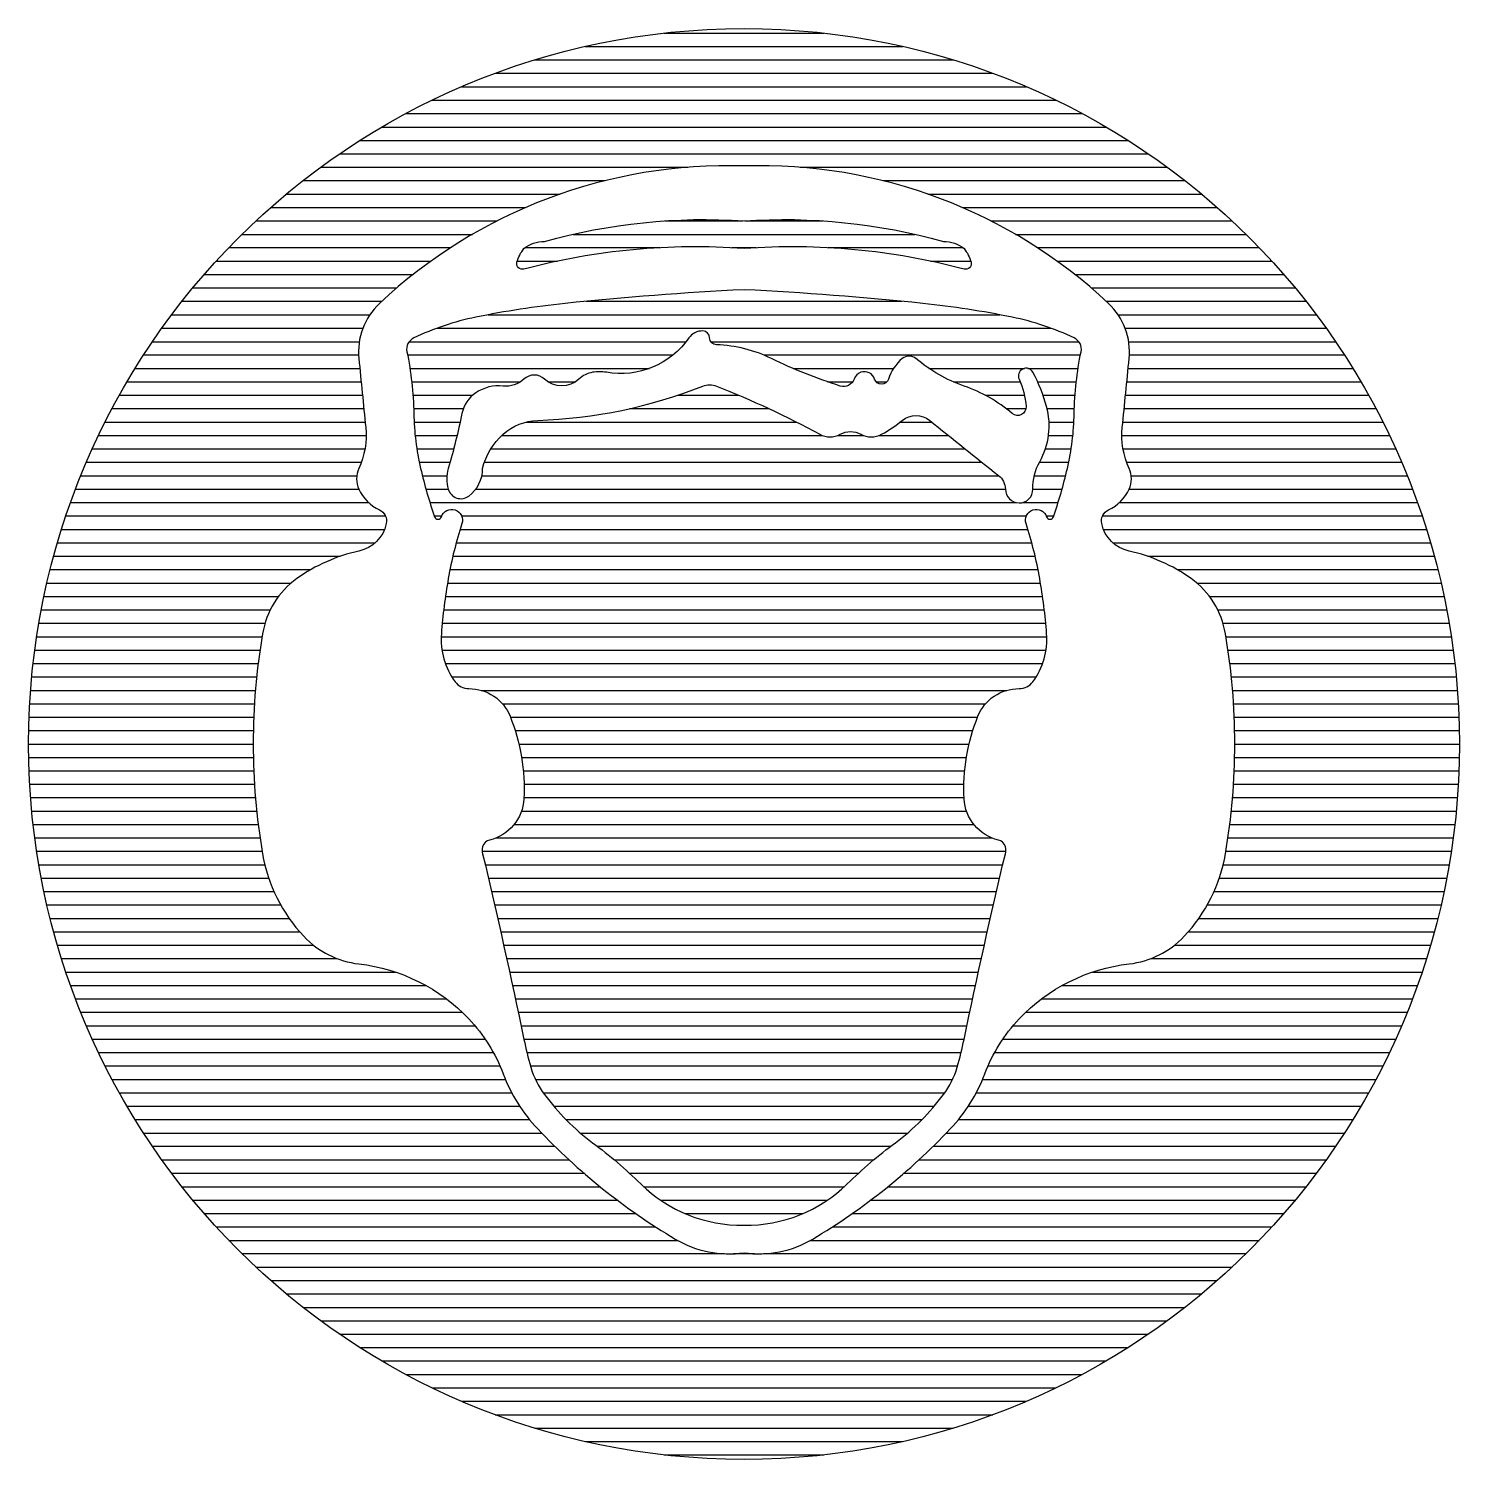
# Model space of a CAD drawing. Header units: millimetres. Extents: x -3 to 2253, y -3 to 1300.
# Drawn here: x 1500 to 1510, y 400 to 410 of the extents above; entities that cross this region are included whole.
import ezdxf

# ---------------------------------------------------------------- set-up
doc = ezdxf.new("R2010")
doc.units = ezdxf.units.MM
doc.layers.add('CYAN', color=4, linetype='Continuous')
doc.layers.add('VEILIG', color=7, linetype='Continuous')

# ---------------------------------------------------------------- blocks, each defined once
blk = doc.blocks.new('*X348')
at = {"color": 0}
for p, q in [((39.442, 37.969), (40.558, 37.969)), ((38.889, 37.875), (41.111, 37.875)), ((38.537, 37.781), (41.463, 37.781)), ((38.26, 37.688), (41.74, 37.688)), ((37.821, 37.5), (42.179, 37.5)), ((38.026, 37.594), (41.974, 37.594)), ((37.637, 37.406), (42.363, 37.406)), ((37.47, 37.312), (42.53, 37.312)), ((37.316, 37.219), (42.684, 37.219)), ((37.174, 37.125), (42.826, 37.125)), ((37.042, 37.031), (39.608, 37.031)), ((40.392, 37.031), (42.958, 37.031)), ((36.918, 36.938), (39.03, 36.938)), ((40.97, 36.938), (43.082, 36.938)), ((36.802, 36.844), (38.715, 36.844)), ((41.285, 36.844), (43.198, 36.844)), ((36.693, 36.75), (38.474, 36.75)), ((41.526, 36.75), (43.307, 36.75)), ((36.589, 36.656), (38.275, 36.656)), ((39.449, 36.656), (39.993, 36.656)), ((40.007, 36.656), (40.551, 36.656)), ((41.725, 36.656), (43.411, 36.656)), ((36.492, 36.562), (38.102, 36.562)), ((38.806, 36.562), (41.194, 36.562)), ((41.898, 36.562), (43.508, 36.562)), ((36.399, 36.469), (37.95, 36.469)), ((38.468, 36.469), (39.411, 36.469)), ((39.916, 36.469), (40.084, 36.469)), ((40.589, 36.469), (41.532, 36.469)), ((42.05, 36.469), (43.601, 36.469)), ((36.311, 36.375), (37.812, 36.375)), ((38.416, 36.375), (38.697, 36.375)), ((41.303, 36.375), (41.584, 36.375)), ((42.188, 36.375), (43.689, 36.375)), ((36.227, 36.281), (37.687, 36.281)), ((42.313, 36.281), (43.773, 36.281)), ((36.148, 36.188), (37.573, 36.188)), ((42.427, 36.188), (43.852, 36.188)), ((36, 36), (37.385, 36)), ((36.072, 36.094), (37.468, 36.094)), ((38.213, 36), (41.787, 36)), ((38.898, 36.094), (41.102, 36.094)), ((42.532, 36.094), (43.928, 36.094)), ((42.615, 36), (44, 36)), ((35.931, 35.906), (37.336, 35.906)), ((37.855, 35.906), (42.145, 35.906)), ((42.664, 35.906), (44.069, 35.906)), ((35.866, 35.812), (37.311, 35.812)), ((37.66, 35.812), (39.596, 35.812)), ((39.768, 35.812), (42.34, 35.812)), ((42.689, 35.812), (44.134, 35.812)), ((35.804, 35.719), (37.306, 35.719)), ((37.649, 35.719), (39.504, 35.719)), ((40.138, 35.719), (42.351, 35.719)), ((42.694, 35.719), (44.196, 35.719)), ((35.744, 35.625), (37.315, 35.625)), ((37.665, 35.625), (39.339, 35.625)), ((40.343, 35.625), (41.045, 35.625)), ((41.293, 35.625), (41.96, 35.625)), ((41.984, 35.625), (42.335, 35.625)), ((42.685, 35.625), (44.256, 35.625)), ((35.688, 35.531), (37.324, 35.531)), ((37.678, 35.531), (38.438, 35.531)), ((38.63, 35.531), (38.822, 35.531)), ((40.584, 35.531), (40.76, 35.531)), ((40.924, 35.531), (40.999, 35.531)), ((41.464, 35.531), (41.931, 35.531)), ((42.052, 35.531), (42.322, 35.531)), ((42.676, 35.531), (44.312, 35.531)), ((35.634, 35.438), (37.333, 35.438)), ((37.686, 35.438), (38.104, 35.438)), ((39.536, 35.438), (39.964, 35.438)), ((41.686, 35.438), (41.96, 35.438)), ((42.09, 35.438), (42.314, 35.438)), ((42.667, 35.438), (44.366, 35.438)), ((35.583, 35.344), (37.343, 35.344)), ((37.691, 35.344), (38.039, 35.344)), ((39.2, 35.344), (40.174, 35.344)), ((41.832, 35.344), (41.97, 35.344)), ((42.119, 35.344), (42.309, 35.344)), ((42.657, 35.344), (44.417, 35.344)), ((35.535, 35.25), (37.352, 35.25)), ((37.694, 35.25), (38.016, 35.25)), ((38.476, 35.25), (40.367, 35.25)), ((41.091, 35.25), (41.312, 35.25)), ((42.133, 35.25), (42.306, 35.25)), ((42.648, 35.25), (44.465, 35.25)), ((35.489, 35.156), (37.359, 35.156)), ((37.702, 35.156), (37.994, 35.156)), ((38.307, 35.156), (40.549, 35.156)), ((40.653, 35.156), (40.838, 35.156)), ((40.941, 35.156), (41.428, 35.156)), ((42.129, 35.156), (42.298, 35.156)), ((42.641, 35.156), (44.511, 35.156)), ((35.445, 35.062), (37.35, 35.062)), ((37.714, 35.062), (37.971, 35.062)), ((38.231, 35.062), (41.545, 35.062)), ((42.107, 35.062), (42.286, 35.062)), ((42.65, 35.062), (44.555, 35.062)), ((35.404, 34.969), (37.326, 34.969)), ((37.731, 34.969), (37.945, 34.969)), ((38.186, 34.969), (41.663, 34.969)), ((42.065, 34.969), (42.269, 34.969)), ((42.674, 34.969), (44.596, 34.969)), ((35.365, 34.875), (37.293, 34.875)), ((37.752, 34.875), (37.923, 34.875)), ((38.168, 34.875), (41.781, 34.875)), ((42.029, 34.875), (42.248, 34.875)), ((42.707, 34.875), (44.635, 34.875)), ((35.328, 34.781), (37.307, 34.781)), ((37.777, 34.781), (37.933, 34.781)), ((38.125, 34.781), (41.827, 34.781)), ((42.019, 34.781), (42.223, 34.781)), ((42.693, 34.781), (44.672, 34.781)), ((35.293, 34.688), (37.375, 34.688)), ((37.805, 34.688), (41.902, 34.688)), ((41.949, 34.688), (42.195, 34.688)), ((42.625, 34.688), (44.707, 34.688)), ((35.23, 34.5), (37.488, 34.5)), ((35.261, 34.594), (37.494, 34.594)), ((37.835, 34.594), (37.887, 34.594)), ((38.016, 34.5), (41.984, 34.5)), ((38.027, 34.594), (41.973, 34.594)), ((42.113, 34.594), (42.165, 34.594)), ((42.506, 34.594), (44.739, 34.594)), ((42.512, 34.5), (44.77, 34.5)), ((35.202, 34.406), (37.422, 34.406)), ((37.989, 34.406), (42.011, 34.406)), ((42.578, 34.406), (44.798, 34.406)), ((35.175, 34.312), (37.179, 34.312)), ((37.965, 34.312), (42.035, 34.312)), ((42.821, 34.312), (44.825, 34.312)), ((35.151, 34.219), (36.973, 34.219)), ((37.944, 34.219), (42.056, 34.219)), ((43.027, 34.219), (44.849, 34.219)), ((35.128, 34.125), (36.836, 34.125)), ((37.927, 34.125), (42.073, 34.125)), ((43.164, 34.125), (44.872, 34.125)), ((35.108, 34.031), (36.747, 34.031)), ((37.913, 34.031), (42.087, 34.031)), ((43.253, 34.031), (44.892, 34.031)), ((35.089, 33.938), (36.689, 33.938)), ((37.901, 33.938), (42.099, 33.938)), ((43.311, 33.938), (44.911, 33.938)), ((35.072, 33.844), (36.652, 33.844)), ((37.891, 33.844), (42.109, 33.844)), ((43.348, 33.844), (44.928, 33.844)), ((35.057, 33.75), (36.631, 33.75)), ((37.883, 33.75), (42.117, 33.75)), ((43.369, 33.75), (44.943, 33.75)), ((35.043, 33.656), (36.616, 33.656)), ((37.889, 33.656), (42.111, 33.656)), ((43.384, 33.656), (44.957, 33.656)), ((35.032, 33.562), (36.604, 33.562)), ((37.913, 33.562), (42.087, 33.562)), ((43.396, 33.562), (44.968, 33.562)), ((35.022, 33.469), (36.593, 33.469)), ((37.958, 33.469), (42.042, 33.469)), ((43.407, 33.469), (44.978, 33.469)), ((35.014, 33.375), (36.585, 33.375)), ((38.164, 33.375), (41.836, 33.375)), ((43.415, 33.375), (44.986, 33.375)), ((35.008, 33.281), (36.578, 33.281)), ((38.312, 33.281), (41.688, 33.281)), ((43.422, 33.281), (44.992, 33.281)), ((35.004, 33.188), (36.573, 33.188)), ((38.368, 33.188), (41.632, 33.188)), ((43.427, 33.188), (44.996, 33.188)), ((35, 33), (36.569, 33)), ((35.001, 33.094), (36.57, 33.094)), ((38.401, 33.094), (41.599, 33.094)), ((38.427, 33), (41.573, 33)), ((43.43, 33.094), (44.999, 33.094)), ((43.431, 33), (45, 33)), ((35.001, 32.906), (36.57, 32.906)), ((38.446, 32.906), (41.554, 32.906)), ((43.43, 32.906), (44.999, 32.906)), ((35.004, 32.812), (36.573, 32.812)), ((38.458, 32.812), (41.542, 32.812)), ((43.427, 32.812), (44.996, 32.812)), ((35.008, 32.719), (36.578, 32.719)), ((38.463, 32.719), (41.537, 32.719)), ((43.422, 32.719), (44.992, 32.719)), ((35.014, 32.625), (36.585, 32.625)), ((38.462, 32.625), (41.538, 32.625)), ((43.415, 32.625), (44.986, 32.625)), ((35.022, 32.531), (36.594, 32.531)), ((38.445, 32.531), (41.555, 32.531)), ((43.406, 32.531), (44.978, 32.531)), ((35.032, 32.438), (36.604, 32.438)), ((38.393, 32.438), (41.607, 32.438)), ((43.396, 32.438), (44.968, 32.438)), ((35.043, 32.344), (36.617, 32.344)), ((38.267, 32.344), (41.733, 32.344)), ((43.383, 32.344), (44.957, 32.344)), ((35.057, 32.25), (36.632, 32.25)), ((38.17, 32.25), (41.83, 32.25)), ((43.368, 32.25), (44.943, 32.25)), ((35.072, 32.156), (36.65, 32.156)), ((38.191, 32.156), (41.809, 32.156)), ((43.35, 32.156), (44.928, 32.156)), ((35.089, 32.062), (36.678, 32.062)), ((38.213, 32.062), (41.787, 32.062)), ((43.322, 32.062), (44.911, 32.062)), ((35.108, 31.969), (36.714, 31.969)), ((38.235, 31.969), (41.765, 31.969)), ((43.286, 31.969), (44.892, 31.969)), ((35.128, 31.875), (36.761, 31.875)), ((38.257, 31.875), (41.743, 31.875)), ((43.239, 31.875), (44.872, 31.875)), ((35.151, 31.781), (36.821, 31.781)), ((38.278, 31.781), (41.722, 31.781)), ((43.179, 31.781), (44.849, 31.781)), ((35.175, 31.688), (36.894, 31.688)), ((38.299, 31.688), (41.701, 31.688)), ((43.106, 31.688), (44.825, 31.688)), ((35.202, 31.594), (36.991, 31.594)), ((35.23, 31.5), (37.157, 31.5)), ((38.32, 31.594), (41.68, 31.594)), ((38.341, 31.5), (41.659, 31.5)), ((42.843, 31.5), (44.77, 31.5)), ((43.009, 31.594), (44.798, 31.594)), ((35.261, 31.406), (37.564, 31.406)), ((38.361, 31.406), (41.639, 31.406)), ((42.436, 31.406), (44.739, 31.406)), ((35.293, 31.312), (37.776, 31.312)), ((38.382, 31.312), (41.618, 31.312)), ((42.224, 31.312), (44.707, 31.312)), ((35.328, 31.219), (37.92, 31.219)), ((38.402, 31.219), (41.598, 31.219)), ((42.08, 31.219), (44.672, 31.219)), ((35.365, 31.125), (38.031, 31.125)), ((38.422, 31.125), (41.578, 31.125)), ((41.969, 31.125), (44.635, 31.125)), ((35.404, 31.031), (38.12, 31.031)), ((38.441, 31.031), (41.559, 31.031)), ((41.88, 31.031), (44.596, 31.031)), ((35.445, 30.938), (38.191, 30.938)), ((38.461, 30.938), (41.539, 30.938)), ((41.809, 30.938), (44.555, 30.938)), ((35.489, 30.844), (38.249, 30.844)), ((38.482, 30.844), (41.518, 30.844)), ((41.751, 30.844), (44.511, 30.844)), ((35.535, 30.75), (38.295, 30.75)), ((38.507, 30.75), (41.493, 30.75)), ((41.705, 30.75), (44.465, 30.75)), ((35.583, 30.656), (38.332, 30.656)), ((38.542, 30.656), (41.458, 30.656)), ((41.668, 30.656), (44.417, 30.656)), ((35.634, 30.562), (38.377, 30.562)), ((38.597, 30.562), (41.403, 30.562)), ((41.623, 30.562), (44.366, 30.562)), ((35.688, 30.469), (38.432, 30.469)), ((38.67, 30.469), (41.33, 30.469)), ((41.568, 30.469), (44.312, 30.469)), ((35.744, 30.375), (38.5, 30.375)), ((38.756, 30.375), (41.244, 30.375)), ((41.5, 30.375), (44.256, 30.375)), ((35.804, 30.281), (38.585, 30.281)), ((38.857, 30.281), (41.143, 30.281)), ((41.415, 30.281), (44.196, 30.281)), ((35.866, 30.188), (38.678, 30.188)), ((38.977, 30.188), (41.023, 30.188)), ((41.322, 30.188), (44.134, 30.188)), ((35.931, 30.094), (38.777, 30.094)), ((36, 30), (38.882, 30)), ((39.093, 30.094), (40.907, 30.094)), ((39.2, 30), (40.8, 30)), ((41.118, 30), (44, 30)), ((41.223, 30.094), (44.069, 30.094)), ((36.072, 29.906), (38.994, 29.906)), ((39.298, 29.906), (40.702, 29.906)), ((41.006, 29.906), (43.928, 29.906)), ((36.148, 29.812), (39.114, 29.812)), ((39.416, 29.812), (40.584, 29.812)), ((40.886, 29.812), (43.852, 29.812)), ((36.227, 29.719), (39.243, 29.719)), ((39.586, 29.719), (40.414, 29.719)), ((40.757, 29.719), (43.773, 29.719)), ((36.311, 29.625), (39.383, 29.625)), ((40.617, 29.625), (43.689, 29.625)), ((36.399, 29.531), (39.535, 29.531)), ((40.465, 29.531), (43.601, 29.531)), ((36.492, 29.438), (39.864, 29.438)), ((39.927, 29.438), (40.073, 29.438)), ((40.136, 29.438), (43.508, 29.438)), ((36.589, 29.344), (43.411, 29.344)), ((36.693, 29.25), (43.307, 29.25)), ((36.802, 29.156), (43.198, 29.156)), ((36.918, 29.062), (43.082, 29.062)), ((37.042, 28.969), (42.958, 28.969)), ((37.174, 28.875), (42.826, 28.875)), ((37.316, 28.781), (42.684, 28.781)), ((37.47, 28.688), (42.53, 28.688)), ((37.637, 28.594), (42.363, 28.594)), ((37.821, 28.5), (42.179, 28.5)), ((38.026, 28.406), (41.974, 28.406)), ((38.26, 28.312), (41.74, 28.312)), ((38.537, 28.219), (41.463, 28.219)), ((38.889, 28.125), (41.111, 28.125)), ((39.442, 28.031), (40.558, 28.031))]:
    blk.add_line(p, q, dxfattribs=at)
blk = doc.blocks.new('0903')
at = {"layer": 'VEILIG'}
for points in [[(0, -3.556, 0.17129), (0.481, -3.46, 0.06914), (1.442, -2.69, 0.10003), (1.683, -2.306, -0.10003), (1.923, -1.921, -0.17637), (2.692, -1.537, 0.17637), (3.077, -1.344, 0.14825), (3.365, -0.767, 0.08485), (3.365, 0.771, 0.19715), (3.125, 1.156, 0.10269), (2.692, 1.348, -0.29397), (2.5, 1.54, -0.35217), (2.548, 1.637, 0.17962), (2.692, 1.781, 0.21835), (2.692, 1.925, -0.13318), (2.644, 2.213, -0.00001), (2.692, 2.694, 0.23333), (2.548, 3.079, 0.19893), (0, 4.04, 0.19893), (-2.548, 3.079, 0.23333), (-2.692, 2.694, -0.00001), (-2.644, 2.213, -0.13318), (-2.692, 1.925, 0.21835), (-2.692, 1.781, 0.17962), (-2.548, 1.637, -0.35217), (-2.5, 1.54, -0.29397), (-2.692, 1.348, 0.10269), (-3.125, 1.156, 0.19715), (-3.365, 0.771, 0.08485), (-3.365, -0.767, 0.14825), (-3.077, -1.344, 0.17637), (-2.692, -1.537, -0.17637), (-1.923, -1.921, -0.10003), (-1.683, -2.306, 0.10003), (-1.442, -2.69, 0.06914), (-0.481, -3.46, 0.17129)], [(-1.538, 3.319, -0.57524), (-1.587, 3.367, -0.10287), (-1.538, 3.463, -0.18057), (-1.394, 3.512, -0.08561), (0, 3.656, -0.08561), (1.394, 3.512, -0.18057), (1.538, 3.463, -0.10287), (1.587, 3.367, -0.57524), (1.538, 3.319, 0.08276), (0, 3.463, 0.08276)], [(0, -3.363, 0.20057), (0.721, -3.075, -0.0339), (1.058, -2.787, 0.07239), (1.394, -2.45, 0.08884), (1.49, -2.258, 0.02073), (1.538, -2.065, -0.00757), (1.827, -0.767, 0.11744), (1.827, -0.719, 0.283), (1.779, -0.671, -0.33264), (1.538, -0.383, -0.10925), (1.635, 0.194, -0.30934), (1.923, 0.387, 0.24241), (2.019, 0.435, 0.17846), (2.115, 0.771, 0.02473), (2.067, 1.156, 0.0356), (1.971, 1.54, -0.99441), (2.115, 1.588, 0.71651), (2.163, 1.588, 0.02453), (2.26, 1.925, 0.05249), (2.308, 2.31, -0.04563), (2.356, 2.742, 0.3456), (2.308, 2.838, 0.06002), (1.875, 2.983, 0.02461), (1.25, 3.079, 0.01334), (0, 3.175, 0.01334), (-1.25, 3.079, 0.02461), (-1.875, 2.983, 0.06002), (-2.308, 2.838, 0.3456), (-2.356, 2.742, -0.04563), (-2.308, 2.31, 0.05249), (-2.26, 1.925, 0.02453), (-2.163, 1.588, 0.71651), (-2.115, 1.588, -0.99441), (-1.971, 1.54, 0.0356), (-2.067, 1.156, 0.02473), (-2.115, 0.771, 0.17846), (-2.019, 0.435, 0.24241), (-1.923, 0.387, -0.30934), (-1.635, 0.194, -0.10925), (-1.538, -0.383, -0.33264), (-1.779, -0.671, 0.283), (-1.827, -0.719, 0.11744), (-1.827, -0.767, -0.00757), (-1.538, -2.065, 0.02073), (-1.49, -2.258, 0.08884), (-1.394, -2.45, 0.07239), (-1.058, -2.787, -0.0339), (-0.721, -3.075, 0.20057)], [(-1.923, 1.733, 0.23607), (-1.827, 1.925, -0.15212), (-1.683, 2.165, -0.17575), (-1.442, 2.262, 0.08663), (-0.288, 2.502, -0.1914), (-0.192, 2.502, -0.02921), (0.529, 2.165, 0.25269), (0.673, 2.165, -0.25269), (0.817, 2.165, 0.25269), (0.962, 2.165, 0.04652), (1.106, 2.262, -0.35429), (1.298, 2.262, 0.00312), (1.779, 1.877, -0.22291), (1.827, 1.781, 0.39964), (1.923, 1.685, 0.42893), (2.019, 1.781, -0.13581), (2.067, 1.973, 0.19782), (2.115, 2.358, 0.05719), (2.019, 2.598, 0.96935), (1.923, 2.55, -0.09405), (1.971, 2.358, -0.65845), (1.875, 2.31, 0.09114), (1.538, 2.502, -0.09114), (1.202, 2.694, 0.36556), (1.106, 2.694, 0.14187), (1.01, 2.55, -0.73269), (0.913, 2.55, 0.42339), (0.817, 2.598, 0.22784), (0.769, 2.55, -0.4051), (0.673, 2.502, -0.0372), (0.192, 2.694, 0.10533), (-0.192, 2.79, -0.39381), (-0.24, 2.838, 0.39381), (-0.288, 2.887, 0.25467), (-0.385, 2.838, -0.29167), (-0.962, 2.598, 0.08661), (-1.058, 2.598, 0.14646), (-1.154, 2.55, -0.39623), (-1.394, 2.55, 0.39623), (-1.538, 2.55, -0.21981), (-1.683, 2.502, 0.17989), (-1.875, 2.454, 0.19327), (-1.971, 2.31, -0.01941), (-2.067, 1.925, 0.14286), (-2.067, 1.781, 0.52395)]]:
    blk.add_lwpolyline(points, format="xyb", close=True, dxfattribs=at)
blk.add_circle((0, 0), 5, dxfattribs=at)
at = {"layer": 'CYAN'}
blk.add_blockref('*X348', (-40, -33), dxfattribs=at)

msp = doc.modelspace()

# ---------------------------------------------------------------- block references
msp.add_blockref('0903', (1505, 405))

doc.saveas('drawing.dxf')
